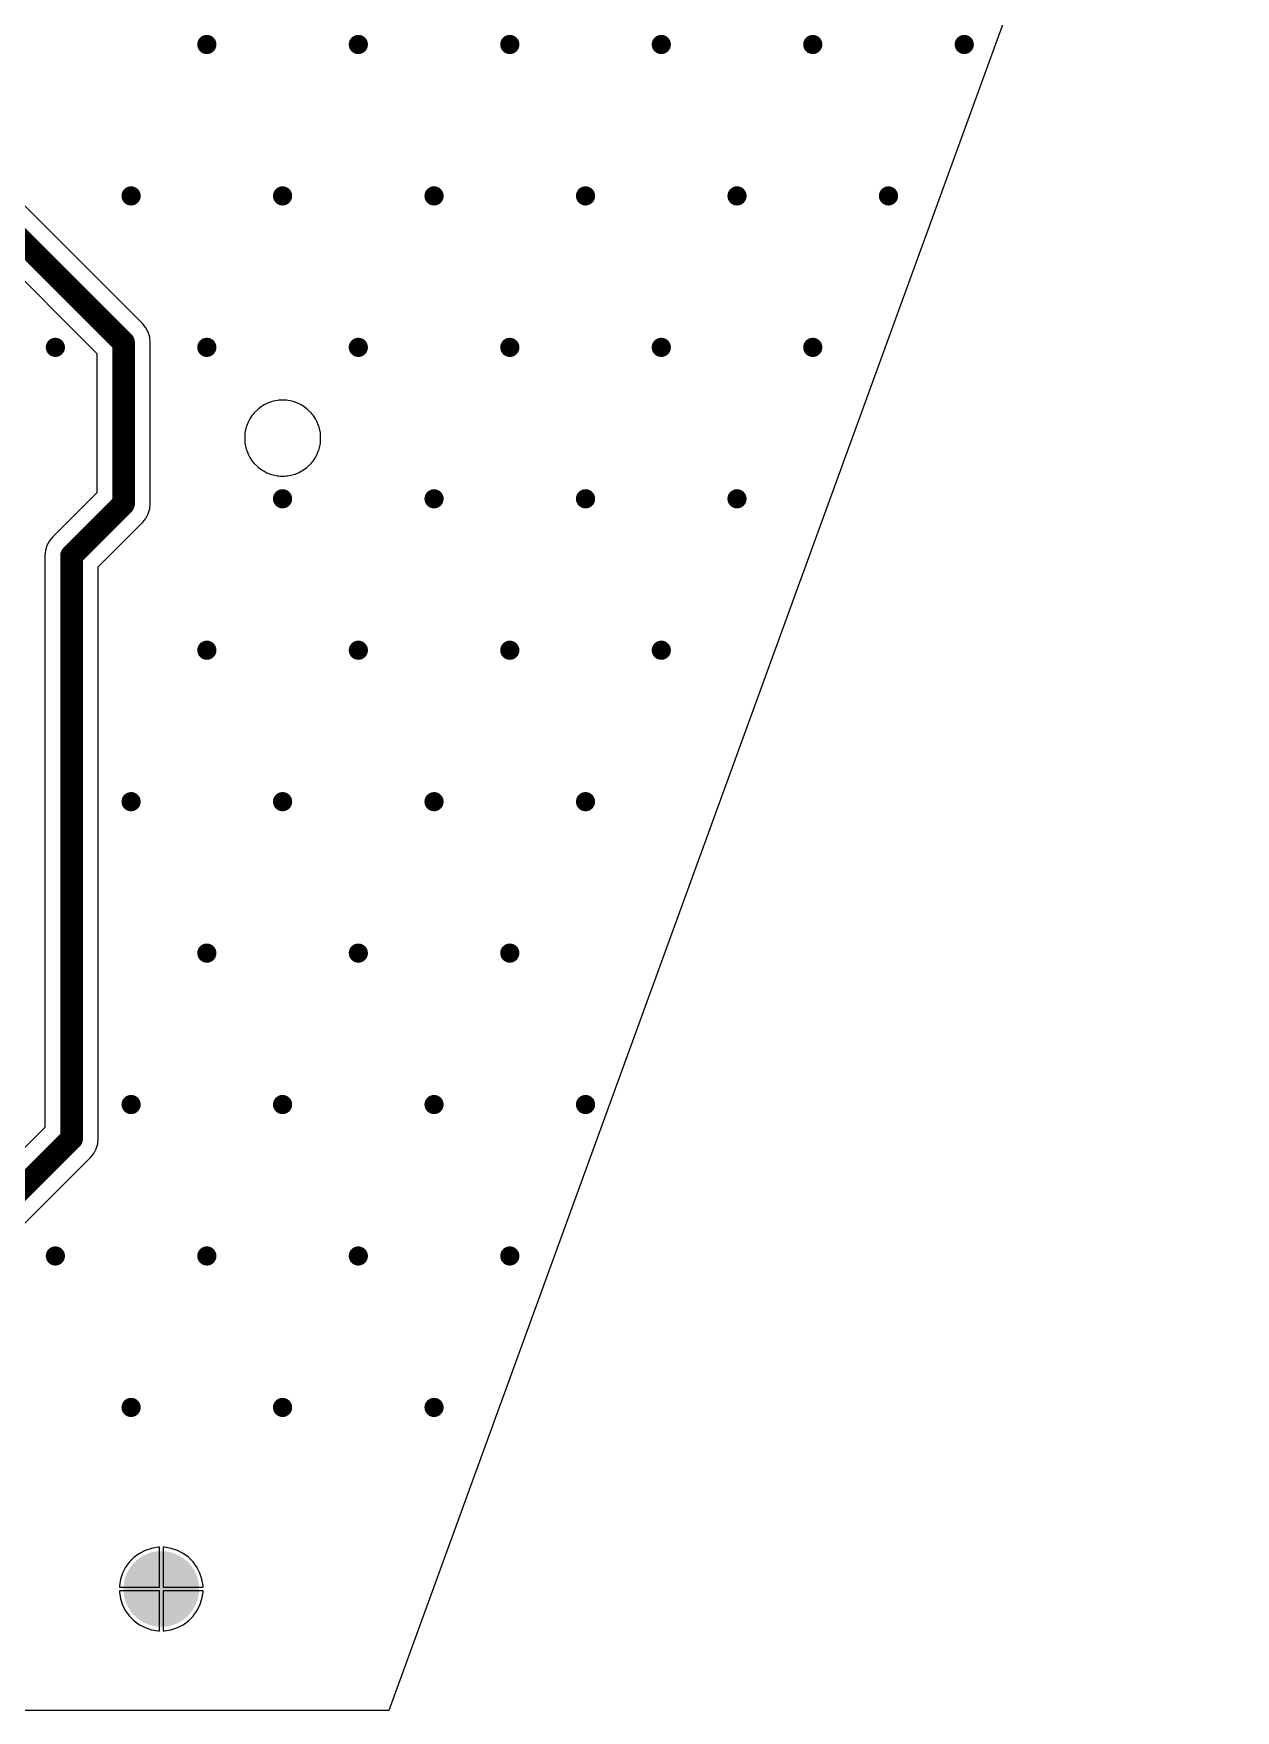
# Model space of a CAD drawing. Header units: inches. Extents: x 4.53 to 13.89, y 0.79 to 10.58.
# Drawn here: x 10.77 to 13.894, y 0.787 to 5.147 of the extents above; entities that cross this region are included whole.
import ezdxf

# ---------------------------------------------------------------- set-up
doc = ezdxf.new("R2010")
doc.units = ezdxf.units.IN
doc.header["$MEASUREMENT"] = 0
for name, color, linetype in [('Bottom Layer', 5, 'Continuous'), ('Pad Holes', 156, 'Continuous'), ('Via Holes', 16, 'Continuous')]:
    doc.layers.add(name, color=color, linetype=linetype)

msp = doc.modelspace()

# ---------------------------------------------------------------- hatches: boundary and pattern name
at = {"layer": 'Bottom Layer'}
h = msp.add_hatch(color=5, dxfattribs=at)
edge = h.paths.add_edge_path()
edge.add_arc((11.2205, 5.1181), 0.025, 0, 360)
h = msp.add_hatch(color=5, dxfattribs=at)
edge = h.paths.add_edge_path()
edge.add_arc((11.6142, 5.1181), 0.025, 0, 360)
h = msp.add_hatch(color=5, dxfattribs=at)
edge = h.paths.add_edge_path()
edge.add_arc((12.0079, 5.1181), 0.025, 0, 360)
h = msp.add_hatch(color=5, dxfattribs=at)
edge = h.paths.add_edge_path()
edge.add_arc((12.4016, 5.1181), 0.025, 0, 360)
h = msp.add_hatch(color=5, dxfattribs=at)
edge = h.paths.add_edge_path()
edge.add_arc((12.7953, 5.1181), 0.025, 0, 360)
h = msp.add_hatch(color=5, dxfattribs=at)
edge = h.paths.add_edge_path()
edge.add_arc((13.189, 5.1181), 0.025, 0, 360)
h = msp.add_hatch(color=5, dxfattribs=at)
edge = h.paths.add_edge_path()
edge.add_arc((11.0236, 4.7244), 0.025, 0, 360)
h = msp.add_hatch(color=5, dxfattribs=at)
edge = h.paths.add_edge_path()
edge.add_arc((11.4173, 4.7244), 0.025, 0, 360)
h = msp.add_hatch(color=5, dxfattribs=at)
edge = h.paths.add_edge_path()
edge.add_arc((11.811, 4.7244), 0.025, 0, 360)
h = msp.add_hatch(color=5, dxfattribs=at)
edge = h.paths.add_edge_path()
edge.add_arc((12.2047, 4.7244), 0.025, 0, 360)
h = msp.add_hatch(color=5, dxfattribs=at)
edge = h.paths.add_edge_path()
edge.add_arc((12.5984, 4.7244), 0.025, 0, 360)
h = msp.add_hatch(color=5, dxfattribs=at)
edge = h.paths.add_edge_path()
edge.add_arc((12.9921, 4.7244), 0.025, 0, 360)
h = msp.add_hatch(color=5, dxfattribs=at)
edge = h.paths.add_edge_path()
edge.add_arc((10.8268, 4.3307), 0.025, 0, 360)
h = msp.add_hatch(color=5, dxfattribs=at)
edge = h.paths.add_edge_path()
edge.add_arc((11.2205, 4.3307), 0.025, 0, 360)
h = msp.add_hatch(color=5, dxfattribs=at)
edge = h.paths.add_edge_path()
edge.add_arc((11.6142, 4.3307), 0.025, 0, 360)
h = msp.add_hatch(color=5, dxfattribs=at)
edge = h.paths.add_edge_path()
edge.add_arc((12.0079, 4.3307), 0.025, 0, 360)
h = msp.add_hatch(color=5, dxfattribs=at)
edge = h.paths.add_edge_path()
edge.add_arc((12.4016, 4.3307), 0.025, 0, 360)
h = msp.add_hatch(color=5, dxfattribs=at)
edge = h.paths.add_edge_path()
edge.add_arc((12.7953, 4.3307), 0.025, 0, 360)
h = msp.add_hatch(color=5, dxfattribs=at)
edge = h.paths.add_edge_path()
edge.add_arc((11.4173, 3.937), 0.025, 0, 360)
h = msp.add_hatch(color=5, dxfattribs=at)
edge = h.paths.add_edge_path()
edge.add_arc((11.811, 3.937), 0.025, 0, 360)
h = msp.add_hatch(color=5, dxfattribs=at)
edge = h.paths.add_edge_path()
edge.add_arc((12.2047, 3.937), 0.025, 0, 360)
h = msp.add_hatch(color=5, dxfattribs=at)
edge = h.paths.add_edge_path()
edge.add_arc((12.5984, 3.937), 0.025, 0, 360)
h = msp.add_hatch(color=5, dxfattribs=at)
edge = h.paths.add_edge_path()
edge.add_arc((11.2205, 3.5433), 0.025, 0, 360)
h = msp.add_hatch(color=5, dxfattribs=at)
edge = h.paths.add_edge_path()
edge.add_arc((11.6142, 3.5433), 0.025, 0, 360)
h = msp.add_hatch(color=5, dxfattribs=at)
edge = h.paths.add_edge_path()
edge.add_arc((12.0079, 3.5433), 0.025, 0, 360)
h = msp.add_hatch(color=5, dxfattribs=at)
edge = h.paths.add_edge_path()
edge.add_arc((12.4016, 3.5433), 0.025, 0, 360)
h = msp.add_hatch(color=5, dxfattribs=at)
edge = h.paths.add_edge_path()
edge.add_arc((11.0236, 3.1496), 0.025, 0, 360)
h = msp.add_hatch(color=5, dxfattribs=at)
edge = h.paths.add_edge_path()
edge.add_arc((11.4173, 3.1496), 0.025, 0, 360)
h = msp.add_hatch(color=5, dxfattribs=at)
edge = h.paths.add_edge_path()
edge.add_arc((11.811, 3.1496), 0.025, 0, 360)
h = msp.add_hatch(color=5, dxfattribs=at)
edge = h.paths.add_edge_path()
edge.add_arc((12.2047, 3.1496), 0.025, 0, 360)
h = msp.add_hatch(color=5, dxfattribs=at)
edge = h.paths.add_edge_path()
edge.add_arc((11.2205, 2.7559), 0.025, 0, 360)
h = msp.add_hatch(color=5, dxfattribs=at)
edge = h.paths.add_edge_path()
edge.add_arc((11.6142, 2.7559), 0.025, 0, 360)
h = msp.add_hatch(color=5, dxfattribs=at)
edge = h.paths.add_edge_path()
edge.add_arc((12.0079, 2.7559), 0.025, 0, 360)
h = msp.add_hatch(color=5, dxfattribs=at)
edge = h.paths.add_edge_path()
edge.add_arc((11.0236, 2.3622), 0.025, 0, 360)
h = msp.add_hatch(color=5, dxfattribs=at)
edge = h.paths.add_edge_path()
edge.add_arc((11.4173, 2.3622), 0.025, 0, 360)
h = msp.add_hatch(color=5, dxfattribs=at)
edge = h.paths.add_edge_path()
edge.add_arc((11.811, 2.3622), 0.025, 0, 360)
h = msp.add_hatch(color=5, dxfattribs=at)
edge = h.paths.add_edge_path()
edge.add_arc((12.2047, 2.3622), 0.025, 0, 360)
h = msp.add_hatch(color=5, dxfattribs=at)
edge = h.paths.add_edge_path()
edge.add_arc((10.8268, 1.9685), 0.025, 0, 360)
h = msp.add_hatch(color=5, dxfattribs=at)
edge = h.paths.add_edge_path()
edge.add_arc((11.2205, 1.9685), 0.025, 0, 360)
h = msp.add_hatch(color=5, dxfattribs=at)
edge = h.paths.add_edge_path()
edge.add_arc((11.6142, 1.9685), 0.025, 0, 360)
h = msp.add_hatch(color=5, dxfattribs=at)
edge = h.paths.add_edge_path()
edge.add_arc((12.0079, 1.9685), 0.025, 0, 360)
h = msp.add_hatch(color=5, dxfattribs=at)
edge = h.paths.add_edge_path()
edge.add_arc((11.0236, 1.5748), 0.025, 0, 360)
h = msp.add_hatch(color=5, dxfattribs=at)
edge = h.paths.add_edge_path()
edge.add_arc((11.4173, 1.5748), 0.025, 0, 360)
h = msp.add_hatch(color=5, dxfattribs=at)
edge = h.paths.add_edge_path()
edge.add_arc((11.811, 1.5748), 0.025, 0, 360)
h = msp.add_hatch(color=5, dxfattribs=at)
edge = h.paths.add_edge_path()
edge.add_arc((11.1021, 1.1027), 0.0984, 0, 360)
at = {"layer": 'Pad Holes'}
h = msp.add_hatch(color=7, dxfattribs=at)
edge = h.paths.add_edge_path()
edge.add_arc((11.1021, 1.1027), 0.0591, 0, 360)
at = {"layer": 'Via Holes'}
h = msp.add_hatch(color=7, dxfattribs=at)
edge = h.paths.add_edge_path()
edge.add_arc((11.2205, 5.1181), 0.014, 0, 360)
h = msp.add_hatch(color=7, dxfattribs=at)
edge = h.paths.add_edge_path()
edge.add_arc((11.6142, 5.1181), 0.014, 0, 360)
h = msp.add_hatch(color=7, dxfattribs=at)
edge = h.paths.add_edge_path()
edge.add_arc((12.0079, 5.1181), 0.014, 0, 360)
h = msp.add_hatch(color=7, dxfattribs=at)
edge = h.paths.add_edge_path()
edge.add_arc((12.4016, 5.1181), 0.014, 0, 360)
h = msp.add_hatch(color=7, dxfattribs=at)
edge = h.paths.add_edge_path()
edge.add_arc((12.7953, 5.1181), 0.014, 0, 360)
h = msp.add_hatch(color=7, dxfattribs=at)
edge = h.paths.add_edge_path()
edge.add_arc((13.189, 5.1181), 0.014, 0, 360)
h = msp.add_hatch(color=7, dxfattribs=at)
edge = h.paths.add_edge_path()
edge.add_arc((11.0236, 4.7244), 0.014, 0, 360)
h = msp.add_hatch(color=7, dxfattribs=at)
edge = h.paths.add_edge_path()
edge.add_arc((11.4173, 4.7244), 0.014, 0, 360)
h = msp.add_hatch(color=7, dxfattribs=at)
edge = h.paths.add_edge_path()
edge.add_arc((11.811, 4.7244), 0.014, 0, 360)
h = msp.add_hatch(color=7, dxfattribs=at)
edge = h.paths.add_edge_path()
edge.add_arc((12.2047, 4.7244), 0.014, 0, 360)
h = msp.add_hatch(color=7, dxfattribs=at)
edge = h.paths.add_edge_path()
edge.add_arc((12.5984, 4.7244), 0.014, 0, 360)
h = msp.add_hatch(color=7, dxfattribs=at)
edge = h.paths.add_edge_path()
edge.add_arc((12.9921, 4.7244), 0.014, 0, 360)
h = msp.add_hatch(color=7, dxfattribs=at)
edge = h.paths.add_edge_path()
edge.add_arc((10.8268, 4.3307), 0.014, 0, 360)
h = msp.add_hatch(color=7, dxfattribs=at)
edge = h.paths.add_edge_path()
edge.add_arc((11.2205, 4.3307), 0.014, 0, 360)
h = msp.add_hatch(color=7, dxfattribs=at)
edge = h.paths.add_edge_path()
edge.add_arc((11.6142, 4.3307), 0.014, 0, 360)
h = msp.add_hatch(color=7, dxfattribs=at)
edge = h.paths.add_edge_path()
edge.add_arc((12.0079, 4.3307), 0.014, 0, 360)
h = msp.add_hatch(color=7, dxfattribs=at)
edge = h.paths.add_edge_path()
edge.add_arc((12.4016, 4.3307), 0.014, 0, 360)
h = msp.add_hatch(color=7, dxfattribs=at)
edge = h.paths.add_edge_path()
edge.add_arc((12.7953, 4.3307), 0.014, 0, 360)
h = msp.add_hatch(color=7, dxfattribs=at)
edge = h.paths.add_edge_path()
edge.add_arc((11.4173, 3.937), 0.014, 0, 360)
h = msp.add_hatch(color=7, dxfattribs=at)
edge = h.paths.add_edge_path()
edge.add_arc((11.811, 3.937), 0.014, 0, 360)
h = msp.add_hatch(color=7, dxfattribs=at)
edge = h.paths.add_edge_path()
edge.add_arc((12.2047, 3.937), 0.014, 0, 360)
h = msp.add_hatch(color=7, dxfattribs=at)
edge = h.paths.add_edge_path()
edge.add_arc((12.5984, 3.937), 0.014, 0, 360)
h = msp.add_hatch(color=7, dxfattribs=at)
edge = h.paths.add_edge_path()
edge.add_arc((11.2205, 3.5433), 0.014, 0, 360)
h = msp.add_hatch(color=7, dxfattribs=at)
edge = h.paths.add_edge_path()
edge.add_arc((11.6142, 3.5433), 0.014, 0, 360)
h = msp.add_hatch(color=7, dxfattribs=at)
edge = h.paths.add_edge_path()
edge.add_arc((12.0079, 3.5433), 0.014, 0, 360)
h = msp.add_hatch(color=7, dxfattribs=at)
edge = h.paths.add_edge_path()
edge.add_arc((12.4016, 3.5433), 0.014, 0, 360)
h = msp.add_hatch(color=7, dxfattribs=at)
edge = h.paths.add_edge_path()
edge.add_arc((11.0236, 3.1496), 0.014, 0, 360)
h = msp.add_hatch(color=7, dxfattribs=at)
edge = h.paths.add_edge_path()
edge.add_arc((11.4173, 3.1496), 0.014, 0, 360)
h = msp.add_hatch(color=7, dxfattribs=at)
edge = h.paths.add_edge_path()
edge.add_arc((11.811, 3.1496), 0.014, 0, 360)
h = msp.add_hatch(color=7, dxfattribs=at)
edge = h.paths.add_edge_path()
edge.add_arc((12.2047, 3.1496), 0.014, 0, 360)
h = msp.add_hatch(color=7, dxfattribs=at)
edge = h.paths.add_edge_path()
edge.add_arc((11.2205, 2.7559), 0.014, 0, 360)
h = msp.add_hatch(color=7, dxfattribs=at)
edge = h.paths.add_edge_path()
edge.add_arc((11.6142, 2.7559), 0.014, 0, 360)
h = msp.add_hatch(color=7, dxfattribs=at)
edge = h.paths.add_edge_path()
edge.add_arc((12.0079, 2.7559), 0.014, 0, 360)
h = msp.add_hatch(color=7, dxfattribs=at)
edge = h.paths.add_edge_path()
edge.add_arc((11.0236, 2.3622), 0.014, 0, 360)
h = msp.add_hatch(color=7, dxfattribs=at)
edge = h.paths.add_edge_path()
edge.add_arc((11.4173, 2.3622), 0.014, 0, 360)
h = msp.add_hatch(color=7, dxfattribs=at)
edge = h.paths.add_edge_path()
edge.add_arc((11.811, 2.3622), 0.014, 0, 360)
h = msp.add_hatch(color=7, dxfattribs=at)
edge = h.paths.add_edge_path()
edge.add_arc((12.2047, 2.3622), 0.014, 0, 360)
h = msp.add_hatch(color=7, dxfattribs=at)
edge = h.paths.add_edge_path()
edge.add_arc((10.8268, 1.9685), 0.014, 0, 360)
h = msp.add_hatch(color=7, dxfattribs=at)
edge = h.paths.add_edge_path()
edge.add_arc((11.2205, 1.9685), 0.014, 0, 360)
h = msp.add_hatch(color=7, dxfattribs=at)
edge = h.paths.add_edge_path()
edge.add_arc((11.6142, 1.9685), 0.014, 0, 360)
h = msp.add_hatch(color=7, dxfattribs=at)
edge = h.paths.add_edge_path()
edge.add_arc((12.0079, 1.9685), 0.014, 0, 360)
h = msp.add_hatch(color=7, dxfattribs=at)
edge = h.paths.add_edge_path()
edge.add_arc((11.0236, 1.5748), 0.014, 0, 360)
h = msp.add_hatch(color=7, dxfattribs=at)
edge = h.paths.add_edge_path()
edge.add_arc((11.4173, 1.5748), 0.014, 0, 360)
h = msp.add_hatch(color=7, dxfattribs=at)
edge = h.paths.add_edge_path()
edge.add_arc((11.811, 1.5748), 0.014, 0, 360)

# ---------------------------------------------------------------- linework, layer by layer
at = {"layer": 'Bottom Layer'}
for p, q in [((13.8939, 6.8329), (11.6934, 0.7871)), ((11.053, 4.3924), (10.4933, 4.952)), ((10.5804, 4.6691), (10.9348, 4.3148)), ((11.0616, 4.3819), (11.053, 4.3924)), ((11.068, 4.3699), (11.0616, 4.3819)), ((11.0719, 4.3569), (11.068, 4.3699)), ((11.0732, 4.3434), (11.0719, 4.3569)), ((11.0732, 3.924), (11.0732, 4.3434)), ((10.9348, 4.3148), (10.9348, 3.9527)), ((11.3852, 4.1882), (11.3744, 4.1838)), ((11.3889, 4.1892), (11.3852, 4.1882)), ((11.3926, 4.1905), (11.3889, 4.1892)), ((11.404, 4.1927), (11.3926, 4.1905)), ((11.4079, 4.193), (11.404, 4.1927)), ((11.4118, 4.1935), (11.4079, 4.193)), ((11.4234, 4.1935), (11.4118, 4.1935)), ((11.4272, 4.193), (11.4234, 4.1935)), ((11.4311, 4.1927), (11.4272, 4.193)), ((11.4425, 4.1905), (11.4311, 4.1927)), ((11.4462, 4.1892), (11.4425, 4.1905)), ((11.45, 4.1882), (11.4462, 4.1892)), ((11.4607, 4.1838), (11.45, 4.1882)), ((11.3322, 4.1448), (11.3305, 4.1413)), ((11.3387, 4.1544), (11.3322, 4.1448)), ((11.3413, 4.1574), (11.3387, 4.1544)), ((11.3436, 4.1605), (11.3413, 4.1574)), ((11.3518, 4.1687), (11.3436, 4.1605)), ((11.3549, 4.1711), (11.3518, 4.1687)), ((11.3579, 4.1736), (11.3549, 4.1711)), ((11.3675, 4.1801), (11.3579, 4.1736)), ((11.371, 4.1818), (11.3675, 4.1801)), ((11.3744, 4.1838), (11.371, 4.1818)), ((11.4641, 4.1818), (11.4607, 4.1838)), ((11.4676, 4.1801), (11.4641, 4.1818)), ((11.4773, 4.1736), (11.4676, 4.1801)), ((11.4802, 4.1711), (11.4773, 4.1736)), ((11.4833, 4.1687), (11.4802, 4.1711)), ((11.4915, 4.1605), (11.4833, 4.1687)), ((11.4939, 4.1574), (11.4915, 4.1605)), ((11.4965, 4.1544), (11.4939, 4.1574)), ((11.5029, 4.1448), (11.4965, 4.1544)), ((11.5046, 4.1413), (11.5029, 4.1448)), ((11.3193, 4.1044), (11.3188, 4.1006)), ((11.3188, 4.1006), (11.3188, 4.0889)), ((11.3196, 4.1083), (11.3193, 4.1044)), ((11.3218, 4.1197), (11.3196, 4.1083)), ((11.3231, 4.1234), (11.3218, 4.1197)), ((11.3241, 4.1272), (11.3231, 4.1234)), ((11.3286, 4.1379), (11.3241, 4.1272)), ((11.3305, 4.1413), (11.3286, 4.1379)), ((11.5066, 4.1379), (11.5046, 4.1413)), ((11.511, 4.1272), (11.5066, 4.1379)), ((11.5121, 4.1234), (11.511, 4.1272)), ((11.5133, 4.1197), (11.5121, 4.1234)), ((11.5156, 4.1083), (11.5133, 4.1197)), ((11.5158, 4.1044), (11.5156, 4.1083)), ((11.5163, 4.1006), (11.5158, 4.1044)), ((11.5163, 4.0889), (11.5163, 4.1006)), ((11.3188, 4.0889), (11.3193, 4.0851)), ((11.3193, 4.0851), (11.3196, 4.0812)), ((11.3196, 4.0812), (11.3218, 4.0698)), ((11.3218, 4.0698), (11.3231, 4.0661)), ((11.3231, 4.0661), (11.3241, 4.0623)), ((11.3241, 4.0623), (11.3286, 4.0516)), ((11.5066, 4.0516), (11.511, 4.0623)), ((11.511, 4.0623), (11.5121, 4.0661)), ((11.5121, 4.0661), (11.5133, 4.0698)), ((11.5133, 4.0698), (11.5156, 4.0812)), ((11.5156, 4.0812), (11.5158, 4.0851)), ((11.5158, 4.0851), (11.5163, 4.0889)), ((11.3286, 4.0516), (11.3305, 4.0482)), ((11.3305, 4.0482), (11.3322, 4.0447)), ((11.3322, 4.0447), (11.3387, 4.035)), ((11.3387, 4.035), (11.3413, 4.0321)), ((11.3413, 4.0321), (11.3436, 4.029)), ((11.3436, 4.029), (11.3518, 4.0208)), ((11.3518, 4.0208), (11.3549, 4.0184)), ((11.3549, 4.0184), (11.3579, 4.0158)), ((11.3579, 4.0158), (11.3675, 4.0094)), ((11.4676, 4.0094), (11.4773, 4.0158)), ((11.4773, 4.0158), (11.4802, 4.0184)), ((11.4802, 4.0184), (11.4833, 4.0208)), ((11.4833, 4.0208), (11.4915, 4.029)), ((11.4915, 4.029), (11.4939, 4.0321)), ((11.4939, 4.0321), (11.4965, 4.035)), ((11.4965, 4.035), (11.5029, 4.0447)), ((11.5029, 4.0447), (11.5046, 4.0482)), ((11.5046, 4.0482), (11.5066, 4.0516)), ((11.3675, 4.0094), (11.371, 4.0077)), ((11.371, 4.0077), (11.3744, 4.0057)), ((11.3744, 4.0057), (11.3852, 4.0013)), ((11.3852, 4.0013), (11.3889, 4.0003)), ((11.3889, 4.0003), (11.3926, 3.999)), ((11.3926, 3.999), (11.404, 3.9967)), ((11.404, 3.9967), (11.4079, 3.9965)), ((11.4079, 3.9965), (11.4118, 3.996)), ((11.4118, 3.996), (11.4234, 3.996)), ((11.4234, 3.996), (11.4272, 3.9965)), ((11.4272, 3.9965), (11.4311, 3.9967)), ((11.4311, 3.9967), (11.4425, 3.999)), ((11.4425, 3.999), (11.4462, 4.0003)), ((11.4462, 4.0003), (11.45, 4.0013)), ((11.45, 4.0013), (11.4607, 4.0057)), ((11.4607, 4.0057), (11.4641, 4.0077)), ((11.4641, 4.0077), (11.4676, 4.0094)), ((10.9348, 3.9527), (10.82, 3.838)), ((11.0719, 3.9105), (11.0732, 3.924)), ((11.053, 3.875), (11.0616, 3.8855)), ((11.0616, 3.8855), (11.068, 3.8975)), ((11.068, 3.8975), (11.0719, 3.9105)), ((10.82, 3.838), (10.8114, 3.8275)), ((10.9382, 3.7603), (11.053, 3.875)), ((10.8011, 3.8025), (10.7998, 3.789)), ((10.805, 3.8155), (10.8011, 3.8025)), ((10.8114, 3.8275), (10.805, 3.8155)), ((10.7998, 3.789), (10.7998, 2.3024)), ((10.9382, 2.2737), (10.9382, 3.7603)), ((10.7998, 2.3024), (10.4898, 1.9924)), ((10.9369, 2.2602), (10.9382, 2.2737)), ((10.5674, 1.8742), (10.918, 2.2247)), ((10.918, 2.2247), (10.9266, 2.2352)), ((10.9266, 2.2352), (10.933, 2.2472)), ((10.933, 2.2472), (10.9369, 2.2602)), ((11.0315, 1.1854), (11.0194, 1.1733)), ((11.0453, 1.1954), (11.0315, 1.1854)), ((11.0605, 1.2032), (11.0453, 1.1954)), ((11.0767, 1.2084), (11.0605, 1.2032)), ((11.0936, 1.2111), (11.0767, 1.2084)), ((11.0971, 1.2111), (11.0936, 1.2111)), ((11.0971, 1.1077), (11.0971, 1.2111)), ((11.1107, 1.2111), (11.1071, 1.2111)), ((11.1071, 1.2111), (11.1071, 1.1077)), ((11.1275, 1.2084), (11.1107, 1.2111)), ((11.1438, 1.2032), (11.1275, 1.2084)), ((11.159, 1.1954), (11.1438, 1.2032)), ((11.1728, 1.1854), (11.159, 1.1954)), ((11.1848, 1.1733), (11.1728, 1.1854)), ((11.0017, 1.1443), (10.9964, 1.1281)), ((11.0094, 1.1595), (11.0017, 1.1443)), ((11.0194, 1.1733), (11.0094, 1.1595)), ((11.1949, 1.1595), (11.1848, 1.1733)), ((11.2026, 1.1443), (11.1949, 1.1595)), ((11.2079, 1.1281), (11.2026, 1.1443)), ((10.9964, 1.1281), (10.9937, 1.1112)), ((10.9937, 1.1112), (10.9937, 1.1077)), ((10.9937, 1.1077), (11.0971, 1.1077)), ((11.0971, 1.0977), (10.9937, 1.0977)), ((10.9937, 1.0977), (10.9937, 1.0941)), ((10.9937, 1.0941), (10.9964, 1.0773)), ((11.0971, 0.9942), (11.0971, 1.0977)), ((11.1071, 1.1077), (11.2106, 1.1077)), ((11.2106, 1.0977), (11.1071, 1.0977)), ((11.1071, 1.0977), (11.1071, 0.9942)), ((11.2106, 1.1112), (11.2079, 1.1281)), ((11.2079, 1.0773), (11.2106, 1.0941)), ((11.2106, 1.1077), (11.2106, 1.1112)), ((11.2106, 1.0941), (11.2106, 1.0977)), ((10.9964, 1.0773), (11.0017, 1.0611)), ((11.0017, 1.0611), (11.0094, 1.0458)), ((11.1949, 1.0458), (11.2026, 1.0611)), ((11.2026, 1.0611), (11.2079, 1.0773)), ((11.0094, 1.0458), (11.0194, 1.032)), ((11.0194, 1.032), (11.0315, 1.02)), ((11.0315, 1.02), (11.0453, 1.0099)), ((11.0453, 1.0099), (11.0605, 1.0022)), ((11.1438, 1.0022), (11.159, 1.0099)), ((11.159, 1.0099), (11.1728, 1.02)), ((11.1728, 1.02), (11.1848, 1.032)), ((11.1848, 1.032), (11.1949, 1.0458)), ((11.0605, 1.0022), (11.0767, 0.9969)), ((11.0767, 0.9969), (11.0936, 0.9942)), ((11.0936, 0.9942), (11.0971, 0.9942)), ((11.1071, 0.9942), (11.1107, 0.9942)), ((11.1107, 0.9942), (11.1275, 0.9969)), ((11.1275, 0.9969), (11.1438, 1.0022)), ((11.6932, 0.7869), (6.733, 0.787)), ((11.6934, 0.7871), (11.6932, 0.7869))]:
    msp.add_line(p, q, dxfattribs=at)
for points in [[(10.288, 5.0594, 0.0591, 0.0591, 0), (11.004, 4.3434, 0.0591, 0.0591, 0)], [(11.004, 3.924, 0.0591, 0.0591, 0), (11.004, 4.3434, 0.0591, 0.0591, 0)], [(10.869, 3.789, 0.0591, 0.0591, 0), (11.004, 3.924, 0.0591, 0.0591, 0)], [(10.869, 2.2737, 0.0591, 0.0591, 0), (10.869, 3.789, 0.0591, 0.0591, 0)], [(10.5184, 1.9231, 0.0591, 0.0591, 0), (10.869, 2.2737, 0.0591, 0.0591, 0)]]:
    msp.add_lwpolyline(points, format="xyseb", dxfattribs=at)
for points in [[(10.9892, 4.3434, 0.0295, 0.0295, 1), (11.0188, 4.3434, 0.0295, 0.0295, 1)], [(10.9892, 4.3434, 0.0295, 0.0295, 1), (11.0188, 4.3434, 0.0295, 0.0295, 1)], [(10.9892, 3.924, 0.0295, 0.0295, 1), (11.0188, 3.924, 0.0295, 0.0295, 1)], [(10.9892, 3.924, 0.0295, 0.0295, 1), (11.0188, 3.924, 0.0295, 0.0295, 1)], [(10.8542, 3.789, 0.0295, 0.0295, 1), (10.8838, 3.789, 0.0295, 0.0295, 1)], [(10.8542, 3.789, 0.0295, 0.0295, 1), (10.8838, 3.789, 0.0295, 0.0295, 1)], [(10.8542, 2.2737, 0.0295, 0.0295, 1), (10.8838, 2.2737, 0.0295, 0.0295, 1)], [(10.8542, 2.2737, 0.0295, 0.0295, 1), (10.8838, 2.2737, 0.0295, 0.0295, 1)]]:
    msp.add_lwpolyline(points, format="xyseb", close=True, dxfattribs=at)

doc.saveas('drawing.dxf')
